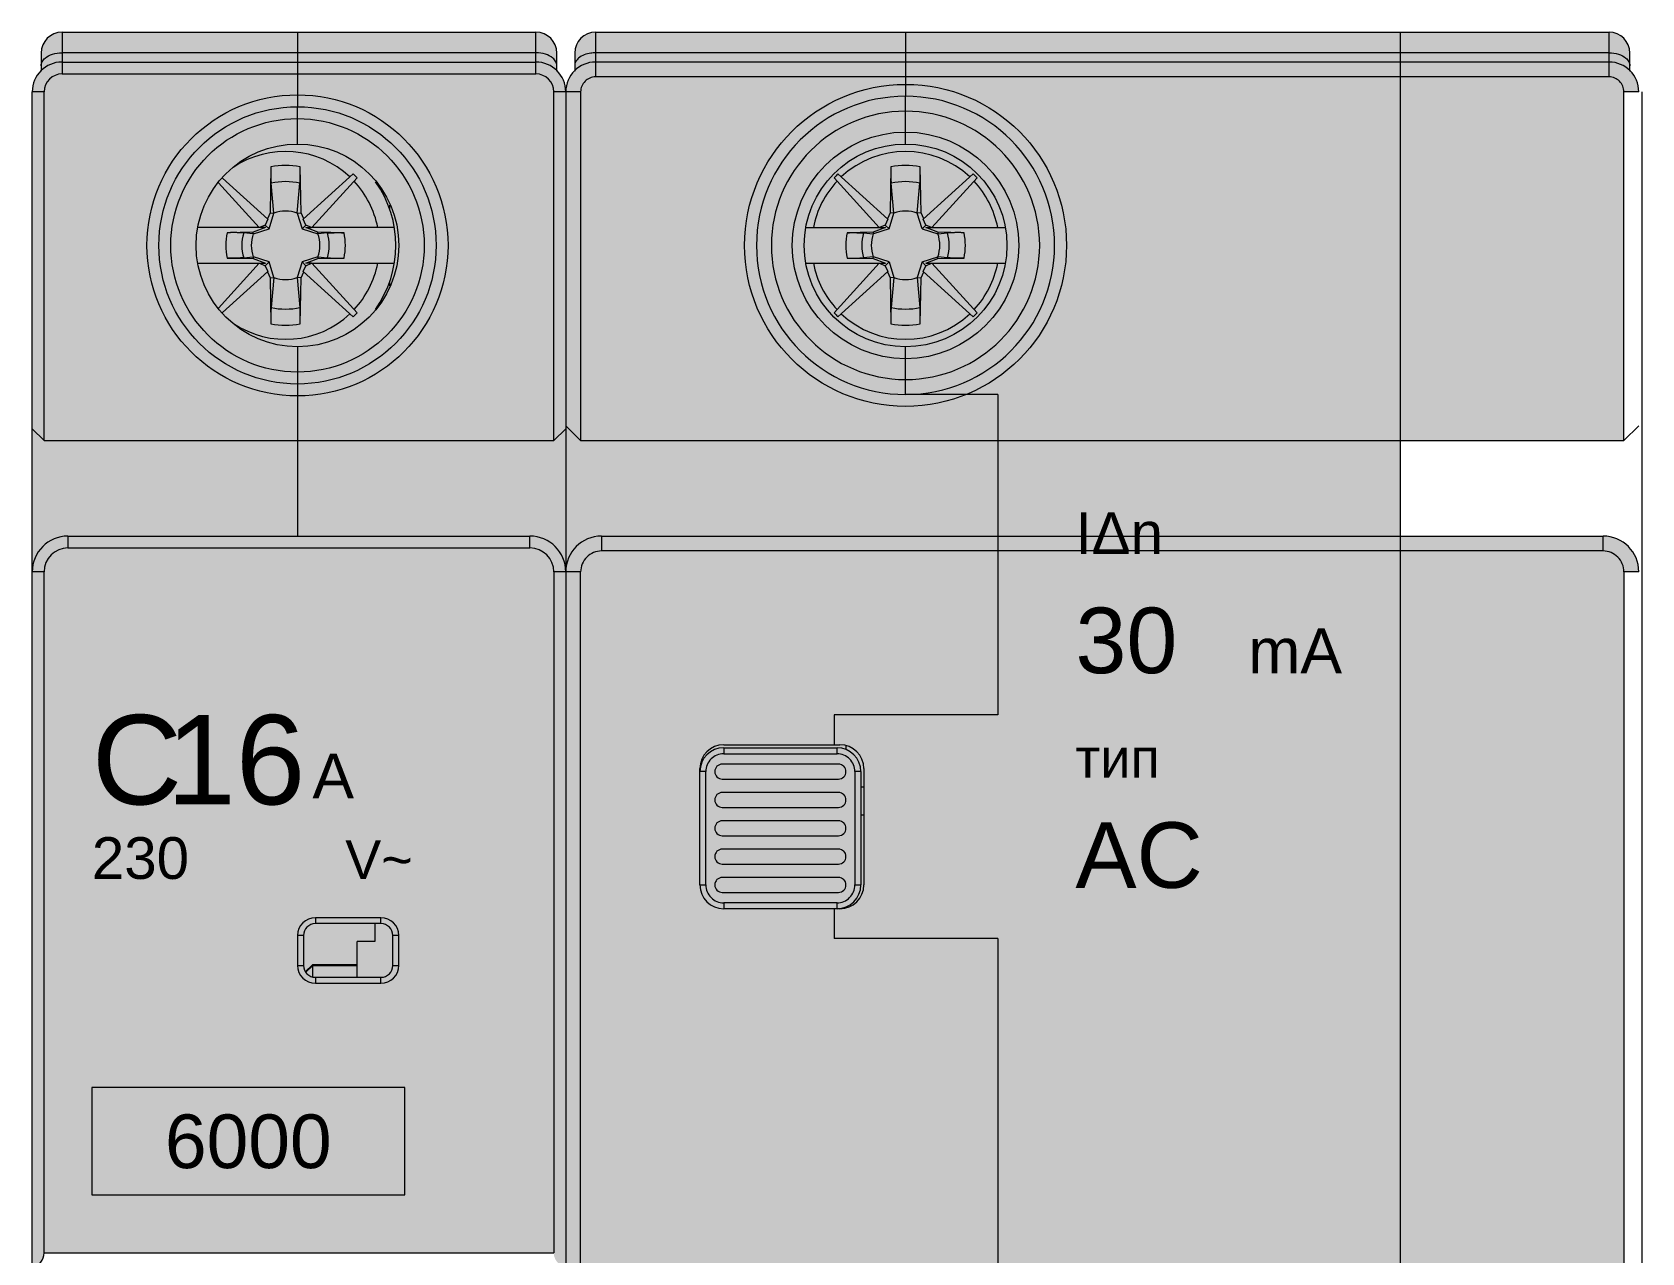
# Model space of a CAD drawing. Header units: millimetres. Extents: x 0 to 418, y -44 to 411.
# Drawn here: x 0 to 54, y 188.6 to 229.5 of the extents above; entities that cross this region are included whole.
import ezdxf
from ezdxf.enums import TextEntityAlignment as Align

# ---------------------------------------------------------------- set-up
doc = ezdxf.new("R2010")
doc.units = ezdxf.units.MM
for name, color, linetype, lineweight, true_color in [('BODY', 7, 'Continuous', 5, 0xf0f1eb), ('DETAILS', 7, 'Continuous', 5, 0x2f373d), ('INDICATOR', 7, 'Continuous', 5, 0x3d9868), ('LEVERS', 7, 'Continuous', 5, 0x2b7ac1), ('MARKING', 7, 'Continuous', 5, 0x2f373d), ('TERMINALS', 7, 'Continuous', 5, 0xa4adb6)]:
    doc.layers.add(name, color=color, linetype=linetype, lineweight=lineweight, true_color=true_color)
doc.layers.add('PARAMETERS', color=7, linetype='Continuous', plot=False)
doc.styles.add('BLOCK_ARIAL', font='arial.ttf')

# ---------------------------------------------------------------- blocks, each defined once
blk = doc.blocks.new('DA_1PN_54')
at = {"layer": 'BODY', "true_color": 0xf0f1eb}
blk.add_hatch(color=7, dxfattribs=at).paths.add_polyline_path([(0.1, 1), (0.1, 13.7), (0.4, 13.7), (0.4, 16.7), (1, 16.7), (0.8, 16.72), (0.61, 16.78), (0.3, 16.983), (0.29, 16.99), (0.08, 17.31), (0.02, 17.5), (0, 17.7), (0, 29), (0, 33.8), (0, 39.54), (0, 39.74), (0, 43.45), (0, 49.75), (0, 53.06), (0.4, 53.06), (0.58, 53.06), (0.6, 53.06), (3.6, 53.06), (3.9, 53.06), (3.9, 53.065), (3.9, 53.07), (13.9, 53.07), (13.9, 53.09), (17.3, 53.09), (17.435, 53.085), (17.53, 53.07), (17.595, 53.06), (17.64, 53.06), (17.645, 53.06), (17.685, 53.065), (17.69, 53.07), (17.695, 53.07), (17.7, 53.07), (17.71, 53.07), (17.73, 53.08), (17.75, 53.09), (17.77, 53.1), (17.785, 53.108), (17.77, 53.115), (17.75, 53.13), (17.725, 53.14), (17.715, 53.148), (17.71, 53.15), (17.7, 53.16), (17.69, 53.16), (17.69, 53.17), (17.61, 53.25), (17.55, 53.34), (17.51, 53.45), (17.5, 53.56), (0.4, 53.56), (0.37, 53.39), (0.29, 53.24), (0.16, 53.13), (0, 53.07), (0, 76.4), (0, 81.2), (0, 92.5), (0.02, 92.7), (0.08, 92.89), (0.29, 93.21), (0.3, 93.217), (0.3, 93.375), (0.3, 93.38), (0.3, 93.41), (0.3, 93.8), (0.35, 94.07), (0.5, 94.3), (0.73, 94.45), (1, 94.5), (8.9, 94.5), (16.9, 94.5), (17.17, 94.45), (17.39, 94.3), (17.392, 94.297), (17.395, 94.295), (17.545, 94.07), (17.6, 93.8), (17.6, 93.41), (17.6, 93.38), (17.6, 93.375), (17.6, 93.217), (17.61, 93.21), (17.82, 92.89), (17.88, 92.7), (17.9, 92.5), (17.92, 92.7), (17.98, 92.89), (18.19, 93.21), (18.2, 93.217), (18.2, 93.375), (18.2, 93.38), (18.2, 93.41), (18.2, 93.8), (18.25, 94.07), (18.4, 94.3), (18.63, 94.45), (18.9, 94.5), (29.3, 94.5), (45.9, 94.5), (52.9, 94.5), (53.17, 94.45), (53.39, 94.3), (53.392, 94.297), (53.395, 94.295), (53.545, 94.07), (53.6, 93.8), (53.6, 93.41), (53.6, 93.38), (53.6, 93.375), (53.6, 93.217), (53.61, 93.21), (53.82, 92.89), (53.88, 92.7), (53.9, 92.5), (53.4, 92.5), (53.4, 80.8), (45.9, 80.8), (45.9, 77.6), (52.7, 77.6), (52.94, 77.58), (53.17, 77.51), (53.37, 77.4), (53.55, 77.25), (53.695, 77.07), (53.737, 76.991), (53.81, 76.87), (53.88, 76.64), (53.9, 76.4), (53.4, 76.4), (53.4, 33.8), (53.9, 33.8), (53.88, 33.56), (53.81, 33.33), (53.737, 33.209), (53.695, 33.13), (53.55, 32.95), (53.37, 32.8), (53.17, 32.69), (52.94, 32.62), (52.7, 32.6), (45.9, 32.6), (45.9, 29.4), (53.4, 29.4), (53.4, 17.7), (53.9, 17.7), (53.88, 17.5), (53.82, 17.31), (53.61, 16.99), (53.29, 16.78), (53.1, 16.72), (52.9, 16.7), (52.3, 16.7), (52.3, 8.5), (52.3, 8.48), (52.31, 8.46), (52.32, 8.44), (52.33, 8.43), (52.34, 8.42), (52.36, 8.41), (52.38, 8.4), (52.4, 8.4), (53.4, 8.4), (53.42, 8.4), (53.44, 8.41), (53.46, 8.42), (53.46, 8.42), (53.47, 8.43), (53.48, 8.44), (53.49, 8.46), (53.5, 8.48), (53.5, 8.5), (53.9, 8.5), (53.86, 8.305), (53.755, 8.145), (53.595, 8.04), (53.4, 8), (52.4, 8), (52.205, 8.04), (52.045, 8.145), (51.94, 8.305), (51.9, 8.5), (51.9, 14.9), (51.835, 15.21), (51.665, 15.465), (51.41, 15.635), (51.1, 15.7), (45.9, 15.7), (40.7, 15.7), (40.39, 15.635), (40.135, 15.465), (39.965, 15.21), (39.9, 14.9), (39.9, 8.5), (39.86, 8.305), (39.755, 8.145), (39.595, 8.04), (39.4, 8), (38.9, 8), (38.705, 8.04), (38.545, 8.145), (38.44, 8.305), (38.4, 8.5), (38.4, 14.9), (38.335, 15.21), (38.165, 15.465), (37.91, 15.635), (37.6, 15.7), (32.4, 15.7), (26.9, 15.7), (26.9, 16.39), (26.9, 16.7), (26.4, 16.7), (26.39, 1), (26.37, 0.8), (26.315, 0.61), (26.185, 0.42), (26.1, 0.29), (25.78, 0.08), (25.595, 0.02), (25.39, 0), (1.09, 0), (0.895, 0.02), (0.71, 0.075), (0.535, 0.17), (0.415, 0.27), (0.39, 0.29), (0.388, 0.293), (0.385, 0.295), (0.26, 0.445), (0.17, 0.615), (0.14, 0.71), (0.11, 0.8), (0.09, 1)])
at = {"layer": 'INDICATOR', "true_color": 0x3d9868}
blk.add_hatch(color=105, dxfattribs=at).paths.add_polyline_path([(11.7, 62.6), (9.5, 62.6), (9.265, 62.645), (9.075, 62.775), (8.945, 62.965), (8.9, 63.2), (8.9, 64.2), (8.945, 64.435), (9.075, 64.625), (9.265, 64.755), (9.5, 64.8), (11.7, 64.8), (11.7, 64.6), (11.855, 64.57), (11.985, 64.485), (12.07, 64.355), (12.1, 64.2), (12.1, 63.2), (12.07, 63.045), (11.985, 62.915), (11.855, 62.83), (11.7, 62.8)])
at = {"layer": 'LEVERS'}
blk.add_hatch(color=256, dxfattribs=at).paths.add_polyline_path([(22.895, 65.16), (22.755, 65.235), (22.635, 65.335), (22.535, 65.455), (22.46, 65.595), (22.415, 65.745), (22.4, 65.9), (22.4, 69.7), (22.4, 69.8), (22.465, 70.11), (22.635, 70.365), (22.89, 70.535), (23.2, 70.6), (26.9, 70.6), (27.1, 70.6), (27.3, 70.558), (27.41, 70.535), (27.665, 70.365), (27.835, 70.11), (27.9, 69.8), (27.9, 69.19), (27.9, 68.24), (27.9, 65.9), (27.835, 65.59), (27.665, 65.335), (27.41, 65.165), (27.1, 65.1), (27, 65.1), (26.9, 65.1), (23.2, 65.1), (23.045, 65.115)])
at = {"layer": 'TERMINALS', "true_color": 0xa4adb6}
for points in [[(13.586, 85.469), (13.555, 85.385), (13.522, 85.318), (13.5, 85.266), (13.429, 85.116), (13.353, 84.969), (13.341, 84.947), (13.34, 84.945), (13.338, 84.942), (13.273, 84.825), (13.188, 84.683), (13.099, 84.544), (13.005, 84.409), (12.906, 84.276), (12.803, 84.146), (12.697, 84.02), (12.586, 83.898), (12.471, 83.779), (12.352, 83.664), (12.229, 83.553), (12.103, 83.446), (11.974, 83.344), (11.841, 83.245), (11.788, 83.208), (11.725, 83.16), (11.649, 83.115), (11.567, 83.062), (11.425, 82.977), (11.306, 82.911), (11.305, 82.91), (11.304, 82.91), (11.28, 82.896), (11.133, 82.821), (10.984, 82.75), (10.93, 82.727), (10.865, 82.695), (10.786, 82.666), (10.679, 82.624), (10.523, 82.568), (10.479, 82.554), (10.4, 82.525), (10.336, 82.509), (10.207, 82.472), (10.047, 82.432), (9.885, 82.397), (9.722, 82.367), (9.559, 82.343), (9.454, 82.331), (9.415, 82.325), (9.385, 82.324), (9.23, 82.311), (9.065, 82.303), (8.901, 82.3), (8.9, 82.3), (8.899, 82.3), (8.735, 82.303), (8.569, 82.311), (8.414, 82.324), (8.385, 82.325), (8.348, 82.331), (8.241, 82.343), (8.077, 82.367), (7.915, 82.397), (7.753, 82.432), (7.593, 82.472), (7.46, 82.51), (7.4, 82.525), (7.324, 82.553), (7.276, 82.568), (7.121, 82.624), (7.008, 82.668), (6.935, 82.695), (6.873, 82.725), (6.816, 82.75), (6.666, 82.821), (6.519, 82.896), (6.375, 82.977), (6.233, 83.062), (6.145, 83.119), (6.075, 83.16), (6.007, 83.211), (5.958, 83.245), (5.826, 83.344), (5.696, 83.446), (5.693, 83.449), (5.685, 83.455), (5.674, 83.465), (5.57, 83.553), (5.448, 83.664), (5.329, 83.779), (5.214, 83.898), (5.103, 84.02), (4.996, 84.146), (4.893, 84.276), (4.795, 84.409), (4.754, 84.467), (4.71, 84.525), (4.67, 84.593), (4.611, 84.683), (4.526, 84.825), (4.446, 84.969), (4.371, 85.116), (4.3, 85.266), (4.274, 85.326), (4.245, 85.385), (4.22, 85.453), (4.173, 85.571), (4.118, 85.727), (4.101, 85.778), (4.075, 85.85), (4.055, 85.928), (4.022, 86.043), (3.982, 86.203), (3.975, 86.233), (3.95, 86.33), (3.936, 86.424), (3.917, 86.527), (3.893, 86.691), (3.881, 86.793), (3.875, 86.835), (3.874, 86.857), (3.861, 87.02), (3.852, 87.185), (3.85, 87.35), (3.852, 87.515), (3.861, 87.68), (3.874, 87.843), (3.875, 87.865), (3.881, 87.906), (3.893, 88.009), (3.917, 88.173), (3.936, 88.276), (3.95, 88.37), (3.975, 88.467), (3.982, 88.497), (4.022, 88.657), (4.055, 88.773), (4.075, 88.85), (4.101, 88.921), (4.118, 88.973), (4.173, 89.129), (4.22, 89.248), (4.245, 89.315), (4.274, 89.374), (4.3, 89.434), (4.371, 89.584), (4.446, 89.731), (4.526, 89.875), (4.611, 90.017), (4.67, 90.108), (4.71, 90.175), (4.754, 90.232), (4.795, 90.292), (4.893, 90.424), (4.996, 90.554), (5.103, 90.68), (5.214, 90.802), (5.329, 90.921), (5.448, 91.036), (5.57, 91.147), (5.675, 91.236), (5.685, 91.245), (5.692, 91.251), (5.696, 91.254), (5.826, 91.356), (5.958, 91.455), (6.008, 91.489), (6.075, 91.54), (6.143, 91.581), (6.233, 91.638), (6.375, 91.723), (6.519, 91.804), (6.666, 91.879), (6.816, 91.95), (6.874, 91.975), (6.935, 92.005), (7.006, 92.031), (7.121, 92.076), (7.276, 92.132), (7.326, 92.148), (7.4, 92.175), (7.459, 92.19), (7.593, 92.228), (7.753, 92.268), (7.915, 92.303), (8.077, 92.333), (8.241, 92.357), (8.349, 92.369), (8.385, 92.375), (8.412, 92.376), (8.569, 92.389), (8.735, 92.397), (8.9, 92.4), (9.065, 92.397), (9.23, 92.389), (9.387, 92.376), (9.415, 92.375), (9.452, 92.369), (9.559, 92.357), (9.722, 92.333), (9.885, 92.303), (10.047, 92.268), (10.207, 92.228), (10.338, 92.191), (10.4, 92.175), (10.478, 92.147), (10.523, 92.132), (10.679, 92.076), (10.787, 92.033), (10.865, 92.005), (10.929, 91.974), (10.984, 91.95), (11.133, 91.879), (11.28, 91.804), (11.425, 91.723), (11.567, 91.638), (11.65, 91.584), (11.725, 91.54), (11.787, 91.492), (11.841, 91.455), (11.974, 91.356), (12.103, 91.254), (12.229, 91.147), (12.352, 91.036), (12.471, 90.921), (12.586, 90.802), (12.697, 90.68), (12.803, 90.554), (12.906, 90.424), (13.005, 90.292), (13.099, 90.156), (13.188, 90.017), (13.273, 89.875), (13.339, 89.757), (13.34, 89.755), (13.341, 89.753), (13.353, 89.731), (13.429, 89.584), (13.5, 89.434), (13.522, 89.382), (13.555, 89.315), (13.585, 89.232), (13.626, 89.129), (13.682, 88.973), (13.695, 88.932), (13.725, 88.85), (13.742, 88.782), (13.778, 88.657), (13.818, 88.497), (13.853, 88.335), (13.882, 88.173), (13.907, 88.009), (13.918, 87.908), (13.925, 87.865), (13.927, 87.829), (13.939, 87.68), (13.947, 87.515), (13.95, 87.357), (13.95, 87.35), (13.95, 87.343), (13.947, 87.185), (13.939, 87.02), (13.927, 86.871), (13.925, 86.835), (13.918, 86.792), (13.907, 86.691), (13.882, 86.527), (13.853, 86.365), (13.818, 86.203), (13.778, 86.043), (13.742, 85.918), (13.725, 85.85), (13.695, 85.768), (13.682, 85.727), (13.626, 85.571)], [(34, 84.692), (33.976, 84.65), (33.885, 84.498), (33.83, 84.413), (33.78, 84.33), (33.733, 84.269), (33.689, 84.205), (33.584, 84.063), (33.474, 83.924), (33.36, 83.79), (33.241, 83.659), (33.163, 83.578), (33.12, 83.53), (33.072, 83.487), (32.991, 83.409), (32.86, 83.29), (32.725, 83.176), (32.587, 83.066), (32.445, 82.961), (32.38, 82.916), (32.32, 82.87), (32.239, 82.821), (32.151, 82.764), (32, 82.673), (31.956, 82.649), (31.875, 82.6), (31.802, 82.566), (31.688, 82.507), (31.528, 82.431), (31.418, 82.383), (31.4, 82.375), (31.39, 82.371), (31.366, 82.361), (31.202, 82.296), (31.036, 82.237), (30.867, 82.183), (30.697, 82.134), (30.526, 82.091), (30.427, 82.07), (30.39, 82.06), (30.365, 82.056), (30.353, 82.054), (30.179, 82.022), (30.005, 81.996), (29.829, 81.976), (29.653, 81.962), (29.476, 81.953), (29.301, 81.95), (29.3, 81.95), (29.299, 81.95), (29.123, 81.953), (28.947, 81.962), (28.77, 81.976), (28.595, 81.996), (28.42, 82.022), (28.246, 82.054), (28.234, 82.056), (28.21, 82.06), (28.175, 82.069), (28.074, 82.091), (27.902, 82.134), (27.732, 82.183), (27.564, 82.237), (27.398, 82.296), (27.233, 82.361), (27.207, 82.372), (27.2, 82.375), (27.187, 82.381), (27.071, 82.431), (26.911, 82.507), (26.792, 82.568), (26.725, 82.6), (26.649, 82.646), (26.6, 82.673), (26.448, 82.764), (26.353, 82.826), (26.28, 82.87), (26.224, 82.912), (26.154, 82.961), (26.012, 83.066), (25.874, 83.176), (25.739, 83.29), (25.608, 83.409), (25.522, 83.493), (25.48, 83.53), (25.443, 83.572), (25.359, 83.659), (25.24, 83.79), (25.126, 83.924), (25.016, 84.063), (24.91, 84.205), (24.861, 84.276), (24.82, 84.33), (24.777, 84.401), (24.714, 84.498), (24.623, 84.65), (24.595, 84.701), (24.55, 84.775), (24.52, 84.838), (24.457, 84.962), (24.381, 85.121), (24.329, 85.241), (24.325, 85.25), (24.323, 85.255), (24.311, 85.284), (24.246, 85.448), (24.186, 85.614), (24.132, 85.782), (24.084, 85.952), (24.041, 86.124), (24.018, 86.229), (24.01, 86.26), (24.007, 86.281), (24.004, 86.297), (23.972, 86.47), (23.946, 86.645), (23.926, 86.821), (23.911, 86.997), (23.903, 87.173), (23.9, 87.35), (23.903, 87.527), (23.911, 87.703), (23.926, 87.879), (23.946, 88.055), (23.972, 88.23), (24.004, 88.404), (24.007, 88.419), (24.01, 88.44), (24.018, 88.47), (24.041, 88.576), (24.084, 88.748), (24.132, 88.918), (24.186, 89.086), (24.246, 89.252), (24.311, 89.417), (24.323, 89.445), (24.325, 89.45), (24.329, 89.458), (24.381, 89.579), (24.457, 89.738), (24.52, 89.862), (24.55, 89.925), (24.595, 89.998), (24.623, 90.05), (24.714, 90.202), (24.778, 90.3), (24.82, 90.37), (24.861, 90.424), (24.91, 90.495), (25.016, 90.637), (25.126, 90.776), (25.24, 90.91), (25.359, 91.041), (25.443, 91.129), (25.48, 91.17), (25.521, 91.207), (25.608, 91.291), (25.739, 91.41), (25.874, 91.524), (26.012, 91.634), (26.154, 91.739), (26.225, 91.788), (26.28, 91.83), (26.352, 91.874), (26.448, 91.936), (26.6, 92.027), (26.65, 92.054), (26.725, 92.1), (26.79, 92.131), (26.911, 92.193), (27.071, 92.269), (27.189, 92.32), (27.2, 92.325), (27.206, 92.327), (27.233, 92.339), (27.398, 92.404), (27.564, 92.463), (27.732, 92.518), (27.902, 92.566), (28.074, 92.609), (28.176, 92.631), (28.21, 92.64), (28.233, 92.643), (28.246, 92.646), (28.42, 92.678), (28.595, 92.704), (28.77, 92.724), (28.947, 92.738), (29.123, 92.747), (29.3, 92.75), (29.476, 92.747), (29.653, 92.738), (29.829, 92.724), (30.005, 92.704), (30.179, 92.678), (30.353, 92.646), (30.365, 92.644), (30.39, 92.64), (30.426, 92.631), (30.526, 92.609), (30.697, 92.566), (30.867, 92.518), (31.036, 92.463), (31.202, 92.404), (31.366, 92.339), (31.391, 92.328), (31.4, 92.325), (31.416, 92.317), (31.528, 92.269), (31.688, 92.193), (31.804, 92.134), (31.875, 92.1), (31.955, 92.051), (32, 92.027), (32.151, 91.936), (32.24, 91.878), (32.32, 91.83), (32.38, 91.785), (32.445, 91.739), (32.587, 91.634), (32.725, 91.524), (32.86, 91.41), (32.991, 91.291), (33.073, 91.212), (33.12, 91.17), (33.163, 91.123), (33.241, 91.041), (33.36, 90.91), (33.474, 90.776), (33.584, 90.637), (33.689, 90.495), (33.734, 90.431), (33.78, 90.37), (33.83, 90.288), (33.885, 90.202), (33.976, 90.05), (34, 90.008), (34.05, 89.925), (34.085, 89.851), (34.143, 89.738), (34.218, 89.579), (34.266, 89.47), (34.275, 89.45), (34.279, 89.439), (34.289, 89.417), (34.354, 89.252), (34.413, 89.086), (34.467, 88.918), (34.516, 88.748), (34.559, 88.576), (34.579, 88.481), (34.59, 88.44), (34.594, 88.412), (34.596, 88.404), (34.628, 88.23), (34.654, 88.055), (34.674, 87.879), (34.688, 87.703), (34.697, 87.527), (34.7, 87.356), (34.7, 87.35), (34.7, 87.344), (34.697, 87.173), (34.688, 86.997), (34.674, 86.821), (34.654, 86.645), (34.628, 86.47), (34.596, 86.297), (34.594, 86.288), (34.59, 86.26), (34.579, 86.219), (34.559, 86.124), (34.516, 85.952), (34.467, 85.782), (34.413, 85.614), (34.354, 85.448), (34.289, 85.284), (34.279, 85.262), (34.275, 85.25), (34.265, 85.23), (34.218, 85.121), (34.143, 84.962), (34.086, 84.85), (34.05, 84.775)]]:
    blk.add_hatch(color=253, dxfattribs=at).paths.add_polyline_path(points)
at = {"layer": 'DETAILS', "color": 250, "linetype": 'ByBlock', "lineweight": 5, "true_color": 0x2f373d}
for p, q in [((1, 94.5), (1, 93.1)), ((1, 94.5), (16.9, 94.5)), ((8.9, 94.5), (8.9, 92.018)), ((16.9, 93.1), (16.9, 94.5)), ((18.9, 94.5), (18.9, 93)), ((18.9, 94.5), (52.9, 94.5)), ((29.3, 94.5), (29.3, 92.368)), ((45.9, 26.25), (45.9, 94.5)), ((52.9, 93), (52.9, 94.5)), ((0.3, 93.8), (0.3, 93.197)), ((16.9, 93.808), (1, 93.808)), ((1, 93.5), (16.9, 93.5)), ((17.6, 93.197), (17.6, 93.8)), ((18.2, 93.8), (18.2, 93.197)), ((52.9, 93.808), (18.9, 93.808)), ((52.9, 93.5), (18.9, 93.5)), ((53.6, 93.197), (53.6, 93.8)), ((1, 93.1), (16.9, 93.1)), ((52.9, 93), (18.9, 93)), ((0, 53.07), (0, 92.5)), ((0.4, 92.5), (0, 92.5)), ((0.4, 80.8), (0.4, 92.5)), ((17.5, 80.8), (17.5, 92.5)), ((18.4, 92.5), (17.5, 92.5)), ((17.9, 92.5), (17.9, 0.5)), ((18.4, 92.5), (18.4, 80.8)), ((29.3, 90.75), (29.3, 92.35)), ((53.4, 80.8), (53.4, 92.5)), ((53.9, 92.5), (53.4, 92.5)), ((54, 92.5), (54, 8.5)), ((8.9, 90.75), (8.9, 92)), ((8.007, 89.982), (7.98, 88.436)), ((9.02, 88.436), (8.993, 89.982)), ((10.767, 89.748), (9.095, 88.229)), ((28.704, 88.229), (27.033, 89.748)), ((28.807, 89.982), (28.78, 88.436)), ((29.82, 88.436), (29.793, 89.982)), ((31.567, 89.748), (29.895, 88.229)), ((7.616, 87.95), (6.252, 89.452)), ((7.904, 88.229), (6.389, 89.606)), ((8.111, 88.432), (8.016, 89.431)), ((8.889, 88.432), (8.983, 89.431)), ((9.383, 87.95), (10.898, 89.617)), ((28.416, 87.95), (26.902, 89.617)), ((28.911, 88.432), (28.816, 89.431)), ((29.689, 88.432), (29.783, 89.431)), ((30.183, 87.95), (31.698, 89.617)), ((12, 88.542), (12, 88.704)), ((7.817, 88.033), (7.63, 87.95)), ((7.904, 88.229), (7.817, 88.033)), ((7.817, 88.033), (7.946, 87.903)), ((7.98, 88.436), (7.889, 88.243)), ((7.946, 87.903), (8.111, 88.428)), ((7.98, 88.436), (8.111, 88.428)), ((8.111, 88.432), (8.111, 88.428)), ((8.889, 88.428), (9.02, 88.436)), ((8.889, 88.428), (8.889, 88.432)), ((8.889, 88.428), (9.053, 87.903)), ((9.11, 88.243), (9.02, 88.436)), ((9.183, 88.033), (9.053, 87.903)), ((9.183, 88.033), (9.095, 88.229)), ((9.369, 87.95), (9.183, 88.033)), ((28.617, 88.033), (28.43, 87.95)), ((28.704, 88.229), (28.617, 88.033)), ((28.746, 87.903), (28.617, 88.033)), ((28.78, 88.436), (28.689, 88.243)), ((28.746, 87.903), (28.911, 88.428)), ((28.911, 88.428), (28.78, 88.436)), ((28.911, 88.428), (28.911, 88.432)), ((29.82, 88.436), (29.689, 88.428)), ((29.689, 88.432), (29.689, 88.428)), ((29.853, 87.903), (29.689, 88.428)), ((29.91, 88.243), (29.82, 88.436)), ((29.853, 87.903), (29.983, 88.033)), ((29.983, 88.033), (29.895, 88.229)), ((30.169, 87.95), (29.983, 88.033)), ((7.616, 87.95), (5.571, 87.95)), ((7.418, 87.794), (6.538, 87.775)), ((7.417, 87.739), (7.094, 87.767)), ((7.417, 87.739), (7.421, 87.739)), ((7.825, 87.95), (7.418, 87.794)), ((7.421, 87.739), (7.418, 87.794)), ((7.421, 87.739), (7.946, 87.903)), ((7.607, 87.96), (7.585, 87.95)), ((7.63, 87.95), (7.616, 87.95)), ((7.825, 87.95), (7.63, 87.95)), ((9.053, 87.903), (9.578, 87.739)), ((9.581, 87.794), (9.175, 87.95)), ((9.175, 87.95), (9.369, 87.95)), ((9.383, 87.95), (9.369, 87.95)), ((12.151, 87.95), (9.383, 87.95)), ((9.415, 87.95), (9.392, 87.96)), ((9.578, 87.739), (9.581, 87.794)), ((9.582, 87.739), (9.578, 87.739)), ((10.461, 87.775), (9.581, 87.794)), ((9.905, 87.767), (9.582, 87.739)), ((25.968, 87.95), (28.416, 87.95)), ((28.218, 87.794), (27.338, 87.775)), ((27.894, 87.767), (28.217, 87.739)), ((28.221, 87.739), (28.217, 87.739)), ((28.625, 87.95), (28.218, 87.794)), ((28.218, 87.794), (28.221, 87.739)), ((28.746, 87.903), (28.221, 87.739)), ((28.407, 87.96), (28.385, 87.95)), ((28.43, 87.95), (28.416, 87.95)), ((28.43, 87.95), (28.625, 87.95)), ((29.853, 87.903), (30.378, 87.739)), ((30.381, 87.794), (29.975, 87.95)), ((29.975, 87.95), (32.632, 87.95)), ((30.215, 87.95), (30.192, 87.96)), ((30.381, 87.794), (30.378, 87.739)), ((30.378, 87.739), (30.382, 87.739)), ((31.261, 87.775), (30.381, 87.794)), ((30.382, 87.739), (30.705, 87.767)), ((7.094, 86.933), (7.417, 86.961)), ((7.417, 86.961), (7.421, 86.961)), ((7.421, 86.961), (7.418, 86.906)), ((7.946, 86.797), (7.421, 86.961)), ((9.578, 86.961), (9.053, 86.797)), ((9.578, 86.961), (9.581, 86.906)), ((9.582, 86.961), (9.578, 86.961)), ((9.582, 86.961), (9.905, 86.933)), ((28.217, 86.961), (27.894, 86.933)), ((28.221, 86.961), (28.217, 86.961)), ((28.218, 86.906), (28.221, 86.961)), ((28.746, 86.797), (28.221, 86.961)), ((29.853, 86.797), (30.378, 86.961)), ((30.381, 86.906), (30.378, 86.961)), ((30.378, 86.961), (30.382, 86.961)), ((30.705, 86.933), (30.382, 86.961)), ((5.572, 86.75), (7.616, 86.75)), ((6.253, 85.249), (7.616, 86.75)), ((6.389, 85.094), (7.904, 86.471)), ((6.538, 86.926), (7.418, 86.906)), ((7.418, 86.906), (7.825, 86.75)), ((7.585, 86.75), (7.607, 86.74)), ((7.616, 86.75), (7.63, 86.75)), ((7.63, 86.75), (7.817, 86.667)), ((7.63, 86.75), (7.825, 86.75)), ((7.817, 86.667), (7.946, 86.797)), ((7.817, 86.667), (7.904, 86.471)), ((7.889, 86.457), (7.98, 86.264)), ((8.111, 86.272), (7.946, 86.797)), ((9.053, 86.797), (8.889, 86.272)), ((9.02, 86.264), (9.11, 86.457)), ((9.053, 86.797), (9.183, 86.667)), ((9.095, 86.471), (9.183, 86.667)), ((9.095, 86.471), (10.767, 84.952)), ((9.175, 86.75), (9.581, 86.906)), ((9.369, 86.75), (9.175, 86.75)), ((9.183, 86.667), (9.369, 86.75)), ((9.369, 86.75), (9.383, 86.75)), ((10.898, 85.083), (9.383, 86.75)), ((9.383, 86.75), (12.151, 86.75)), ((9.392, 86.74), (9.415, 86.75)), ((9.581, 86.906), (10.461, 86.926)), ((25.967, 86.75), (28.625, 86.75)), ((26.902, 85.083), (28.416, 86.75)), ((27.033, 84.952), (28.704, 86.471)), ((27.338, 86.926), (28.218, 86.906)), ((28.218, 86.906), (28.625, 86.75)), ((28.385, 86.75), (28.407, 86.74)), ((28.43, 86.75), (28.617, 86.667)), ((28.746, 86.797), (28.617, 86.667)), ((28.617, 86.667), (28.704, 86.471)), ((28.689, 86.457), (28.78, 86.264)), ((28.746, 86.797), (28.911, 86.272)), ((29.853, 86.797), (29.689, 86.272)), ((29.82, 86.264), (29.91, 86.457)), ((29.983, 86.667), (29.853, 86.797)), ((29.895, 86.471), (29.983, 86.667)), ((29.895, 86.471), (31.567, 84.952)), ((29.975, 86.75), (30.381, 86.906)), ((29.975, 86.75), (30.169, 86.75)), ((29.983, 86.667), (30.169, 86.75)), ((30.169, 86.75), (30.183, 86.75)), ((31.698, 85.083), (30.183, 86.75)), ((30.183, 86.75), (32.632, 86.75)), ((30.192, 86.74), (30.215, 86.75)), ((30.381, 86.906), (31.261, 86.926)), ((7.98, 86.264), (8.111, 86.272)), ((7.98, 86.264), (8.007, 84.718)), ((8.111, 86.268), (8.016, 85.269)), ((8.111, 86.272), (8.111, 86.268)), ((9.02, 86.264), (8.889, 86.272)), ((8.889, 86.268), (8.889, 86.272)), ((8.889, 86.268), (8.983, 85.269)), ((8.993, 84.718), (9.02, 86.264)), ((12, 85.992), (12, 86.163)), ((28.911, 86.272), (28.78, 86.264)), ((28.78, 86.264), (28.807, 84.718)), ((28.911, 86.268), (28.816, 85.269)), ((28.911, 86.268), (28.911, 86.272)), ((29.689, 86.272), (29.82, 86.264)), ((29.689, 86.272), (29.689, 86.268)), ((29.689, 86.268), (29.783, 85.269)), ((29.793, 84.718), (29.82, 86.264)), ((8.9, 83.95), (8.9, 82.7)), ((29.3, 82.35), (29.3, 83.95)), ((8.9, 82.682), (8.9, 77.6)), ((32.4, 82.35), (29.3, 82.35)), ((32.4, 82.35), (32.4, 71.6)), ((0, 81.2), (0.4, 80.8)), ((17.5, 80.8), (17.9, 81.2)), ((18.4, 80.8), (17.9, 81.3)), ((53.9, 81.3), (53.4, 80.8)), ((0.4, 80.8), (17.5, 80.8)), ((18.4, 80.8), (53.4, 80.8)), ((1.2, 77.6), (1.2, 77.2)), ((1.2, 77.6), (16.7, 77.6)), ((16.7, 77.2), (16.7, 77.6)), ((19.1, 77.6), (19.1, 77.1)), ((19.1, 77.6), (52.7, 77.6)), ((52.7, 77.1), (52.7, 77.6)), ((1.2, 77.2), (16.7, 77.2)), ((52.7, 77.1), (19.1, 77.1)), ((0.4, 76.4), (0, 76.4)), ((0.4, 53.56), (0.4, 76.4)), ((17.5, 76.4), (17.5, 53.56)), ((18.4, 76.4), (17.5, 76.4)), ((18.4, 33.8), (18.4, 76.4)), ((53.4, 76.4), (53.4, 33.8)), ((53.9, 76.4), (53.4, 76.4)), ((26.9, 71.6), (26.9, 70.6)), ((32.4, 71.6), (26.9, 71.6)), ((23.2, 70.6), (27.1, 70.6)), ((23.2, 70.5), (23.2, 70.3)), ((23.2, 70.5), (27, 70.5)), ((23.2, 70.3), (27, 70.3)), ((27, 70.3), (27, 70.5)), ((27.3, 70.568), (27.3, 70.442)), ((22.4, 65.9), (22.4, 69.8)), ((22.6, 69.7), (22.4, 69.7)), ((22.6, 65.9), (22.6, 69.7)), ((27.05, 69.95), (23.15, 69.95)), ((27.6, 69.7), (27.6, 65.9)), ((27.8, 69.7), (27.6, 69.7)), ((27.8, 69.7), (27.8, 65.9)), ((27.9, 69.8), (27.9, 65.9)), ((23.15, 69.45), (27.05, 69.45)), ((27.8, 69.192), (27.9, 69.192)), ((27.05, 69), (23.15, 69)), ((23.15, 68.5), (27.05, 68.5)), ((27.05, 68.05), (23.15, 68.05)), ((27.9, 68.241), (27.8, 68.241)), ((23.15, 67.55), (27.05, 67.55)), ((27.05, 67.1), (23.15, 67.1)), ((23.15, 66.6), (27.05, 66.6)), ((22.4, 65.9), (22.6, 65.9)), ((27.05, 66.15), (23.15, 66.15)), ((27.6, 65.9), (27.8, 65.9)), ((23.15, 65.65), (27.05, 65.65)), ((23.2, 65.3), (23.2, 65.1)), ((27, 65.3), (23.2, 65.3)), ((27.1, 65.1), (23.2, 65.1)), ((26.9, 65.1), (26.9, 64.1)), ((27, 65.1), (27, 65.3)), ((9.5, 64.8), (9.5, 64.6)), ((11.7, 64.8), (9.5, 64.8)), ((11.7, 64.6), (9.5, 64.6)), ((11.5, 64.6), (11.5, 64)), ((11.7, 64.6), (11.7, 64.8)), ((8.9, 64.2), (8.9, 63.2)), ((9.1, 64.2), (8.9, 64.2)), ((9.1, 64.2), (9.1, 63.2)), ((10.9, 62.8), (10.9, 64)), ((11.5, 64), (10.9, 64)), ((12.1, 63.2), (12.1, 64.2)), ((12.3, 64.2), (12.1, 64.2)), ((12.3, 63.2), (12.3, 64.2)), ((32.4, 64.1), (26.9, 64.1)), ((32.4, 64.1), (32.4, 41.6)), ((8.9, 63.2), (9.1, 63.2)), ((9.168, 62.99), (9.4, 63.222)), ((9.4, 63.181), (9.181, 62.97)), ((9.4, 63.222), (9.4, 62.82)), ((10.9, 63.222), (9.4, 63.222)), ((10.9, 63.181), (9.4, 63.181)), ((12.1, 63.2), (12.3, 63.2)), ((9.5, 62.8), (9.5, 62.6)), ((9.5, 62.8), (11.7, 62.8)), ((11.7, 62.6), (11.7, 62.8)), ((9.5, 62.6), (11.7, 62.6)), ((0.4, 53.56), (17.5, 53.56))]:
    blk.add_line(p, q, dxfattribs=at)
for centre, radius in [((8.9, 87.35), 5.05), ((29.3, 87.35), 5.4), ((8.9, 87.35), 4.65), ((8.9, 87.35), 4.25), ((8.9, 87.35), 3.4), ((29.3, 87.35), 3.8), ((29.3, 87.35), 3.4)]:
    blk.add_circle(centre, radius, dxfattribs=at)
for centre, radius, start, end in [((1, 93.8), 0.7, 90, 180), ((16.9, 93.8), 0.7, 0, 90), ((18.9, 93.8), 0.7, 90, 180), ((52.9, 93.8), 0.7, 0, 90), ((1, 92.5), 1, 90, 180), ((16.9, 92.5), 1, 0, 90), ((18.9, 92.5), 1, 90, 180), ((52.9, 92.5), 1, 0, 90), ((1, 92.5), 0.6, 90, 180), ((16.9, 92.5), 0.6, 0, 90), ((18.9, 92.5), 0.5, 90.0018, -179.9707), ((52.9, 92.5), 0.5, 0.0017, 90.0272), ((29.3, 87.35), 5, 90.0008, -90.0008), ((29.3, 87.35), 5, -89.9992, 89.9992), ((29.3, 87.35), 4.5, 90.0009, -90.0009), ((29.3, 87.35), 4.5, -89.9991, 89.9991), ((8.5, 87.35), 3.15, 46.8192, 124.0095), ((29.3, 87.35), 3.15, 46.8192, 133.1808), ((8.5, 87.35), 2.678, 79.3857, 100.6143), ((8.5, 87.35), 3.3, 43.3882, 46.6118), ((29.3, 87.35), 3.3, 133.3882, 136.6118), ((29.3, 87.35), 2.678, 79.3857, 100.6143), ((29.3, 87.35), 3.3, 43.3882, 46.6118), ((8.5, 87.35), 2.137, 76.9201, 103.0799), ((8.5, 87.35), 3.15, 10.9806, 43.1808), ((8.5, 87.35), 3.7, -35.4672, 35.2483), ((29.3, 87.35), 3.15, 136.8192, 169.0194), ((29.3, 87.35), 2.137, 76.9201, 103.0799), ((29.3, 87.35), 3.15, 10.9806, 43.1808), ((8.5, 87.35), 1.15, 70.2414, 109.7586), ((29.3, 87.35), 1.15, 70.2414, 109.7586), ((8.5, 87.35), 2.007, 167.7891, -167.7891), ((8.5, 87.35), 1.466, 163.4675, -163.4675), ((8.5, 87.35), 1.15, 160.2414, -160.2414), ((8.5, 87.35), 1.15, -19.7586, 19.7586), ((8.5, 87.35), 1.466, -16.5325, 16.5325), ((8.5, 87.35), 2.007, -12.2109, 12.2109), ((29.3, 87.35), 2.007, 167.7891, -167.7891), ((29.3, 87.35), 1.466, 163.4675, -163.4675), ((29.3, 87.35), 1.15, 160.2414, -160.2414), ((29.3, 87.35), 1.15, -19.7586, 19.7586), ((29.3, 87.35), 1.466, -16.5325, 16.5325), ((29.3, 87.35), 2.007, -12.2109, 12.2109), ((8.5, 87.35), 3.15, -43.1808, -10.9806), ((29.3, 87.35), 3.15, -169.0194, -136.8192), ((29.3, 87.35), 3.15, -43.1808, -10.9806), ((8.5, 87.35), 1.15, -109.7586, -70.2414), ((29.3, 87.35), 1.15, -109.7586, -70.2414), ((8.5, 87.35), 3.15, -123.6175, -46.8192), ((8.5, 87.35), 2.137, -103.0799, -76.9201), ((8.5, 87.35), 3.3, -46.6118, -43.3882), ((29.3, 87.35), 3.3, -136.6118, -133.3882), ((29.3, 87.35), 3.15, -133.1808, -46.8192), ((29.3, 87.35), 2.137, -103.0799, -76.9201), ((29.3, 87.35), 3.3, -46.6118, -43.3882), ((8.5, 87.35), 2.678, -100.6143, -79.3857), ((29.3, 87.35), 2.678, -100.6143, -79.3857), ((1.2, 76.4), 1.2, 90, 180), ((16.7, 76.4), 1.2, 0, 90), ((19.1, 76.4), 1.2, 90, 180), ((52.7, 76.4), 1.2, 0, 90), ((1.2, 76.4), 0.8, 90, 180), ((16.7, 76.4), 0.8, 0, 90), ((19.1, 76.4), 0.7, 89.9879, -179.9891), ((52.7, 76.4), 0.7, -0.0028, 90.0077), ((23.2, 69.8), 0.8, 90, 180), ((23.2, 69.7), 0.8, 90, -180), ((23.2, 69.7), 0.6, 89.9989, -179.9982), ((27, 69.7), 0.8, 0, 90), ((27, 69.7), 0.6, -0.0007, 90.0018), ((27.1, 69.8), 0.8, 0, 90), ((23.15, 69.7), 0.25, 90, -90), ((27.05, 69.7), 0.25, -90, 90), ((23.15, 68.75), 0.25, 90, -90), ((27.05, 68.75), 0.25, -90, 90), ((23.15, 67.8), 0.25, 90, -90), ((27.05, 67.8), 0.25, -90, 90), ((23.15, 66.85), 0.25, 90, -90), ((27.05, 66.85), 0.25, -90, 90), ((23.2, 65.9), 0.8, 180, -90), ((23.2, 65.9), 0.6, 179.9993, -89.9982), ((23.15, 65.9), 0.25, 90, -90), ((27, 65.9), 0.8, -90, 0), ((27, 65.9), 0.6, -90.0011, 0.0018), ((27.05, 65.9), 0.25, -90, 90), ((27.1, 65.9), 0.8, -90, 0), ((9.5, 64.2), 0.6, 90, 180), ((9.5, 64.2), 0.4, 90, 180), ((11.7, 64.2), 0.6, 0, 90), ((11.7, 64.2), 0.4, 0, 90), ((9.5, 63.2), 0.6, -180, -90), ((9.5, 63.2), 0.4, -180, -90), ((11.7, 63.2), 0.6, -90, 0), ((11.7, 63.2), 0.4, -90, 0)]:
    blk.add_arc(centre, radius, start, end, dxfattribs=at)
blk.add_ellipse((-0.1, 53.56), major_axis=(0, 0.5), ratio=1, start_param=3.342951, end_param=4.712389, dxfattribs=at)
for points, knots in [([(0.3, 93.377), (0.3, 93.423), (0.327, 93.521), (0.394, 93.597), (0.433, 93.63)], [0, 0, 0, 0, 0.468552, 1, 1, 1, 1]), ([(0.433, 93.63), (0.505, 93.691), (0.691, 93.78), (0.893, 93.808), (1, 93.808)], [0, 0, 0, 0, 0.466321, 1, 1, 1, 1]), ([(17.466, 93.63), (17.395, 93.691), (17.208, 93.78), (17.007, 93.808), (16.9, 93.808)], [0, 0, 0, 0, 0.466321, 1, 1, 1, 1]), ([(17.6, 93.377), (17.6, 93.423), (17.572, 93.521), (17.506, 93.597), (17.466, 93.63)], [0, 0, 0, 0, 0.468552, 1, 1, 1, 1]), ([(18.333, 93.63), (18.294, 93.597), (18.227, 93.521), (18.2, 93.423), (18.2, 93.377)], [0, 0, 0, 0, 0.531449, 1, 1, 1, 1]), ([(18.9, 93.808), (18.845, 93.808), (18.647, 93.793), (18.444, 93.724), (18.333, 93.63)], [0, 0, 0, 0, 0.273191, 1, 1, 1, 1]), ([(52.9, 93.808), (53.007, 93.808), (53.208, 93.78), (53.395, 93.691), (53.466, 93.63)], [0, 0, 0, 0, 0.53368, 1, 1, 1, 1]), ([(53.466, 93.63), (53.506, 93.597), (53.572, 93.521), (53.6, 93.423), (53.6, 93.377)], [0, 0, 0, 0, 0.531448, 1, 1, 1, 1]), ([(8.007, 89.982), (8.006, 89.968), (8.006, 89.939), (8.005, 89.883), (8.005, 89.828), (8.005, 89.773), (8.005, 89.733), (8.005, 89.695), (8.006, 89.658), (8.007, 89.622), (8.008, 89.589), (8.008, 89.562), (8.009, 89.541), (8.01, 89.522), (8.011, 89.5), (8.012, 89.478), (8.014, 89.462), (8.014, 89.451), (8.015, 89.441), (8.016, 89.435), (8.016, 89.431)], [0, 0, 0, 0, 0.07736, 0.154442, 0.306053, 0.379833, 0.451824, 0.521684, 0.589064, 0.653614, 0.715004, 0.77291, 0.800458, 0.827023, 0.877063, 0.922751, 0.943879, 0.963819, 0.982537, 1, 1, 1, 1]), ([(8.983, 89.431), (8.984, 89.435), (8.984, 89.441), (8.985, 89.451), (8.986, 89.462), (8.987, 89.478), (8.988, 89.5), (8.989, 89.522), (8.99, 89.541), (8.991, 89.562), (8.992, 89.589), (8.993, 89.623), (8.994, 89.658), (8.994, 89.695), (8.994, 89.733), (8.995, 89.773), (8.995, 89.828), (8.994, 89.883), (8.994, 89.939), (8.993, 89.968), (8.993, 89.982)], [0, 0, 0, 0, 0.017464, 0.036183, 0.056125, 0.077256, 0.122951, 0.172997, 0.199565, 0.227115, 0.285022, 0.346414, 0.410964, 0.478342, 0.548203, 0.620192, 0.693969, 0.845565, 0.922642, 1, 1, 1, 1]), ([(28.807, 89.982), (28.806, 89.954), (28.805, 89.911), (28.805, 89.855), (28.805, 89.814), (28.805, 89.773), (28.805, 89.733), (28.805, 89.695), (28.806, 89.658), (28.807, 89.622), (28.808, 89.589), (28.809, 89.557), (28.81, 89.527), (28.811, 89.504), (28.812, 89.486), (28.813, 89.474), (28.814, 89.462), (28.814, 89.451), (28.815, 89.441), (28.816, 89.435), (28.816, 89.431)], [0, 0, 0, 0, 0.154461, 0.230782, 0.306023, 0.379826, 0.451835, 0.521702, 0.58908, 0.653631, 0.715022, 0.772933, 0.827053, 0.877086, 0.900482, 0.922754, 0.943872, 0.963805, 0.982525, 1, 1, 1, 1]), ([(29.783, 89.431), (29.784, 89.435), (29.784, 89.441), (29.785, 89.451), (29.786, 89.462), (29.787, 89.474), (29.788, 89.486), (29.789, 89.504), (29.79, 89.527), (29.791, 89.557), (29.792, 89.589), (29.793, 89.622), (29.794, 89.658), (29.794, 89.695), (29.794, 89.733), (29.795, 89.773), (29.795, 89.814), (29.795, 89.855), (29.794, 89.911), (29.794, 89.954), (29.793, 89.982)], [0, 0, 0, 0, 0.017475, 0.036195, 0.056128, 0.077246, 0.099518, 0.122914, 0.172947, 0.227067, 0.284977, 0.346369, 0.41092, 0.478298, 0.548165, 0.620174, 0.693977, 0.769218, 0.845539, 1, 1, 1, 1]), ([(7.094, 87.767), (7.091, 87.767), (7.085, 87.768), (7.074, 87.769), (7.063, 87.77), (7.051, 87.77), (7.039, 87.771), (7.021, 87.772), (6.997, 87.773), (6.972, 87.774), (6.952, 87.775), (6.935, 87.775), (6.918, 87.775), (6.895, 87.776), (6.871, 87.776), (6.847, 87.777), (6.821, 87.777), (6.795, 87.777), (6.769, 87.777), (6.749, 87.777), (6.728, 87.777), (6.701, 87.777), (6.673, 87.777), (6.645, 87.776), (6.617, 87.776), (6.581, 87.775), (6.552, 87.775), (6.538, 87.775)], [0, 0, 0, 0, 0.017561, 0.036391, 0.056452, 0.077708, 0.100122, 0.123656, 0.173937, 0.228254, 0.256834, 0.286312, 0.316646, 0.347797, 0.41238, 0.445729, 0.479727, 0.549498, 0.585185, 0.62135, 0.657952, 0.69495, 0.769972, 0.807915, 0.846087, 0.922904, 1, 1, 1, 1]), ([(9.905, 87.767), (9.908, 87.767), (9.915, 87.768), (9.925, 87.769), (9.937, 87.77), (9.948, 87.77), (9.961, 87.771), (9.979, 87.772), (10.002, 87.773), (10.033, 87.774), (10.065, 87.775), (10.099, 87.776), (10.135, 87.776), (10.172, 87.777), (10.211, 87.777), (10.251, 87.777), (10.292, 87.777), (10.334, 87.777), (10.376, 87.776), (10.419, 87.775), (10.447, 87.775), (10.461, 87.775)], [0, 0, 0, 0, 0.017551, 0.036369, 0.056419, 0.077665, 0.100068, 0.123594, 0.173862, 0.228172, 0.286227, 0.347723, 0.412327, 0.479692, 0.549472, 0.621333, 0.69495, 0.770001, 0.846135, 0.922941, 1, 1, 1, 1]), ([(27.338, 87.775), (27.352, 87.775), (27.381, 87.775), (27.424, 87.776), (27.466, 87.777), (27.508, 87.777), (27.549, 87.777), (27.589, 87.777), (27.627, 87.777), (27.665, 87.776), (27.701, 87.776), (27.735, 87.775), (27.762, 87.774), (27.783, 87.774), (27.802, 87.773), (27.821, 87.772), (27.839, 87.771), (27.851, 87.77), (27.863, 87.77), (27.874, 87.769), (27.884, 87.768), (27.891, 87.767), (27.894, 87.767)], [0, 0, 0, 0, 0.077063, 0.153878, 0.230026, 0.305089, 0.37871, 0.450566, 0.520336, 0.587689, 0.652281, 0.713768, 0.77182, 0.799462, 0.826132, 0.876402, 0.899929, 0.922334, 0.94358, 0.963631, 0.982449, 1, 1, 1, 1]), ([(31.261, 87.775), (31.247, 87.775), (31.219, 87.775), (31.176, 87.776), (31.134, 87.777), (31.092, 87.777), (31.051, 87.777), (31.011, 87.777), (30.972, 87.777), (30.935, 87.776), (30.899, 87.776), (30.865, 87.775), (30.833, 87.774), (30.802, 87.773), (30.779, 87.772), (30.761, 87.771), (30.748, 87.77), (30.737, 87.77), (30.725, 87.769), (30.715, 87.768), (30.708, 87.767), (30.705, 87.767)], [0, 0, 0, 0, 0.077095, 0.153909, 0.230021, 0.305042, 0.378642, 0.450494, 0.520264, 0.587612, 0.652197, 0.713685, 0.771742, 0.826058, 0.876337, 0.899872, 0.922287, 0.943544, 0.963607, 0.982438, 1, 1, 1, 1]), ([(7.094, 86.933), (7.091, 86.933), (7.085, 86.932), (7.074, 86.931), (7.063, 86.93), (7.051, 86.93), (7.039, 86.929), (7.021, 86.928), (6.997, 86.927), (6.967, 86.926), (6.935, 86.925), (6.901, 86.924), (6.865, 86.924), (6.827, 86.923), (6.789, 86.923), (6.749, 86.923), (6.708, 86.923), (6.666, 86.923), (6.624, 86.924), (6.581, 86.925), (6.552, 86.925), (6.538, 86.926)], [0, 0, 0, 0, 0.017551, 0.036369, 0.056419, 0.077665, 0.100068, 0.123594, 0.173862, 0.228172, 0.286227, 0.347723, 0.412327, 0.479692, 0.549472, 0.621333, 0.69495, 0.770001, 0.846135, 0.922941, 1, 1, 1, 1]), ([(9.905, 86.933), (9.908, 86.933), (9.915, 86.932), (9.925, 86.931), (9.937, 86.93), (9.948, 86.93), (9.961, 86.929), (9.979, 86.928), (10.002, 86.927), (10.027, 86.926), (10.048, 86.925), (10.064, 86.925), (10.081, 86.925), (10.105, 86.924), (10.129, 86.924), (10.153, 86.924), (10.178, 86.923), (10.204, 86.923), (10.231, 86.923), (10.251, 86.923), (10.271, 86.923), (10.299, 86.923), (10.326, 86.923), (10.355, 86.924), (10.383, 86.924), (10.419, 86.925), (10.447, 86.925), (10.461, 86.926)], [0, 0, 0, 0, 0.017561, 0.036391, 0.056452, 0.077708, 0.100122, 0.123656, 0.173937, 0.228254, 0.256834, 0.286312, 0.316646, 0.347797, 0.41238, 0.445729, 0.479727, 0.549498, 0.585185, 0.62135, 0.657952, 0.69495, 0.769972, 0.807915, 0.846087, 0.922904, 1, 1, 1, 1]), ([(27.338, 86.926), (27.352, 86.925), (27.381, 86.925), (27.424, 86.924), (27.466, 86.923), (27.508, 86.923), (27.549, 86.923), (27.588, 86.923), (27.627, 86.923), (27.665, 86.924), (27.701, 86.924), (27.735, 86.925), (27.767, 86.926), (27.797, 86.927), (27.821, 86.928), (27.839, 86.929), (27.851, 86.93), (27.863, 86.93), (27.874, 86.931), (27.884, 86.932), (27.891, 86.933), (27.894, 86.933)], [0, 0, 0, 0, 0.077095, 0.153909, 0.230021, 0.305042, 0.378642, 0.450494, 0.520264, 0.587612, 0.652197, 0.713685, 0.771742, 0.826058, 0.876337, 0.899872, 0.922287, 0.943544, 0.963607, 0.982438, 1, 1, 1, 1]), ([(31.261, 86.926), (31.247, 86.925), (31.219, 86.925), (31.176, 86.924), (31.134, 86.923), (31.092, 86.923), (31.051, 86.923), (31.011, 86.923), (30.972, 86.923), (30.935, 86.924), (30.899, 86.924), (30.865, 86.925), (30.837, 86.926), (30.817, 86.926), (30.797, 86.927), (30.779, 86.928), (30.761, 86.929), (30.748, 86.93), (30.737, 86.93), (30.725, 86.931), (30.715, 86.932), (30.708, 86.933), (30.705, 86.933)], [0, 0, 0, 0, 0.077063, 0.153878, 0.230026, 0.305089, 0.37871, 0.450566, 0.520336, 0.587689, 0.652281, 0.713768, 0.77182, 0.799462, 0.826132, 0.876402, 0.899929, 0.922334, 0.94358, 0.963631, 0.982449, 1, 1, 1, 1]), ([(8.016, 85.269), (8.016, 85.266), (8.015, 85.259), (8.014, 85.249), (8.014, 85.238), (8.012, 85.222), (8.011, 85.2), (8.01, 85.178), (8.009, 85.159), (8.008, 85.138), (8.008, 85.111), (8.007, 85.078), (8.006, 85.042), (8.005, 85.005), (8.005, 84.967), (8.005, 84.927), (8.005, 84.872), (8.005, 84.817), (8.006, 84.761), (8.006, 84.732), (8.007, 84.718)], [0, 0, 0, 0, 0.017464, 0.036183, 0.056125, 0.077256, 0.122951, 0.172997, 0.199565, 0.227115, 0.285022, 0.346414, 0.410964, 0.478342, 0.548203, 0.620192, 0.693969, 0.845565, 0.922642, 1, 1, 1, 1]), ([(8.993, 84.718), (8.993, 84.732), (8.994, 84.761), (8.994, 84.817), (8.995, 84.872), (8.995, 84.927), (8.994, 84.967), (8.994, 85.005), (8.994, 85.042), (8.993, 85.078), (8.992, 85.111), (8.991, 85.138), (8.99, 85.159), (8.989, 85.178), (8.988, 85.2), (8.987, 85.222), (8.986, 85.238), (8.985, 85.249), (8.984, 85.259), (8.984, 85.266), (8.983, 85.269)], [0, 0, 0, 0, 0.07736, 0.154442, 0.306053, 0.379833, 0.451824, 0.521684, 0.589064, 0.653614, 0.715004, 0.77291, 0.800458, 0.827023, 0.877063, 0.922751, 0.943879, 0.963819, 0.982537, 1, 1, 1, 1]), ([(28.816, 85.269), (28.816, 85.266), (28.815, 85.259), (28.814, 85.249), (28.814, 85.238), (28.813, 85.226), (28.812, 85.214), (28.811, 85.196), (28.81, 85.173), (28.809, 85.143), (28.808, 85.111), (28.807, 85.078), (28.806, 85.042), (28.805, 85.005), (28.805, 84.967), (28.805, 84.927), (28.805, 84.886), (28.805, 84.845), (28.805, 84.789), (28.806, 84.746), (28.807, 84.718)], [0, 0, 0, 0, 0.017475, 0.036195, 0.056128, 0.077246, 0.099518, 0.122914, 0.172947, 0.227067, 0.284977, 0.346369, 0.41092, 0.478298, 0.548165, 0.620174, 0.693977, 0.769218, 0.845539, 1, 1, 1, 1]), ([(29.793, 84.718), (29.794, 84.746), (29.794, 84.789), (29.795, 84.845), (29.795, 84.886), (29.795, 84.927), (29.794, 84.967), (29.794, 85.005), (29.794, 85.042), (29.793, 85.078), (29.792, 85.111), (29.791, 85.143), (29.79, 85.173), (29.789, 85.196), (29.788, 85.214), (29.787, 85.226), (29.786, 85.238), (29.785, 85.249), (29.784, 85.259), (29.784, 85.266), (29.783, 85.269)], [0, 0, 0, 0, 0.154461, 0.230782, 0.306023, 0.379826, 0.451835, 0.521702, 0.58908, 0.653631, 0.715022, 0.772933, 0.827053, 0.877086, 0.900482, 0.922754, 0.943872, 0.963805, 0.982525, 1, 1, 1, 1])]:
    blk.add_open_spline(points, degree=3, knots=knots, dxfattribs=at)
at = {"layer": 'MARKING', "color": 250, "lineweight": 5, "true_color": 0x2f373d}
blk.add_lwpolyline([(2, 55.5), (12.5, 55.5), (12.5, 59.1), (2, 59.1)], close=True, dxfattribs=at)
at = {"layer": 'MARKING', "color": 250, "true_color": 0x2f373d, "style": 'BLOCK_ARIAL'}
for s, height, p in [('IΔn', 1.4, (35, 77)), ('mA', 1.5, (40.8, 73)), ('A', 1.5, (9.4, 68.8)), ('тип', 1.3, (35, 69.5)), ('V~', 1.3, (10.5, 66.1))]:
    blk.add_text(s, height=height, dxfattribs=at).set_placement(p)
for tag, p, height in [('IDN_MA', (35, 73), 2.2), ('CURVE', (2, 68.6), 3), ('IN_A', (4.5, 68.6), 3), ('LEAK_TYPE', (35, 65.8), 2.2), ('UE_V', (2, 66.1), 1.4)]:
    blk.add_attdef(tag, p, '', height=height, dxfattribs=at)
blk.add_attdef('ICN_A', text='', height=1.8, dxfattribs=at).set_placement((7.25, 57.3), align=Align.MIDDLE_CENTER)
at = {"layer": 'PARAMETERS', "color": 250, "true_color": 0x2f373d, "style": 'BLOCK_ARIAL', "flags": 1}
for tag in ['WIDTH_MM', 'STANDARD', 'UIMP_KV', 'DESCRIPTION', 'POLES', 'FREQ_HZ', 'HEIGHT_MM', 'RELEASE_TYPE', 'DEPTH_MM', 'ICS_KA', 'ID', 'IP']:
    blk.add_attdef(tag, (2, 20), '', height=0.4, dxfattribs=at)

msp = doc.modelspace()

# ---------------------------------------------------------------- block references
msp.add_blockref('DA_1PN_54', (0, 135)).add_auto_attribs({'IN_A': '16', 'CURVE': 'C', 'UE_V': '230', 'IDN_MA': '30', 'LEAK_TYPE': 'AC', 'ICN_A': '6000'})

doc.saveas('drawing.dxf')
